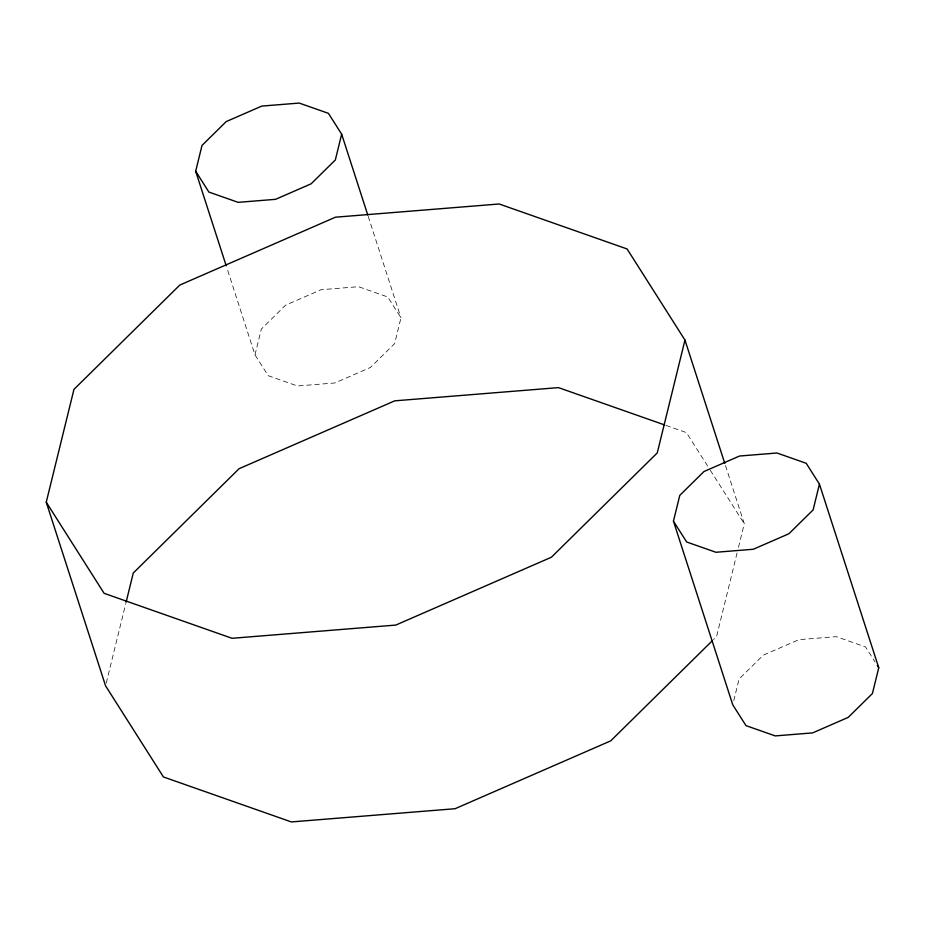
<?xml version="1.0" encoding="UTF-8"?>
<svg xmlns="http://www.w3.org/2000/svg" width="925" height="925" viewBox="0 0 925 925"><rect width="100%" height="100%" fill="white"/><g stroke="black" fill="none" stroke-linecap="round" stroke-linejoin="round"><path stroke-width="0.69" stroke-dasharray="4.62 3.47" d="M106.248 683.055L125.742 603.655M254.988 354.876L261.324 329.08L285.513 305.238L321.091 289.722L358.507 286.704L387.748 296.983L400.976 317.807L394.651 343.603L370.451 367.445L334.873 382.962L297.457 385.979L268.215 375.7L254.988 354.876L226.66 267.163M737.086 552.965L716.574 636.539L713.487 639.58M738.462 547.392L744.278 523.712L725.235 464.778M733.756 700.734L739.087 679.019L763.287 655.166L798.865 639.661L836.281 636.643L865.522 646.922L875.073 661.965M665.988 425.419L686.408 432.599L709.556 469.044M710.319 470.258L744.278 523.712M368.219 216.404L400.976 317.807"/><path stroke-width="1.39" d="M712.458 640.597L610.72 740.867L455.077 808.716L291.363 821.932L163.424 776.954L105.566 685.841L46.25 502.206L73.954 389.379L179.808 285.05L335.44 217.202L499.165 203.986L627.092 248.964L684.962 340.076L724.795 463.413M226.22 265.799L195.672 171.241L202.008 145.445L226.197 121.603L261.775 106.086L299.203 103.068L328.444 113.347L341.66 134.171L367.78 215.028M126.089 602.268L133.269 573.014L239.113 468.686L394.755 400.837L558.469 387.621L664.636 424.945M341.66 134.171L335.336 159.967L311.135 183.809L275.569 199.326L238.141 202.344L208.9 192.065L195.672 171.241M684.962 340.076L657.259 452.903L551.404 557.232L395.773 625.08L232.048 638.296L104.12 593.318L46.25 502.206M673.446 521.168L679.782 495.384L703.971 471.53L739.549 456.025L776.965 453.007L806.207 463.286L819.434 484.11L878.75 667.746L872.414 693.542L848.225 717.384L812.647 732.889L775.231 735.907L745.989 725.628L732.762 704.804L673.446 521.168L686.674 541.992L715.915 552.271L753.332 549.253L788.909 533.748L813.11 509.906L819.434 484.11M877.282 665.433L878.75 667.746"/></g></svg>
